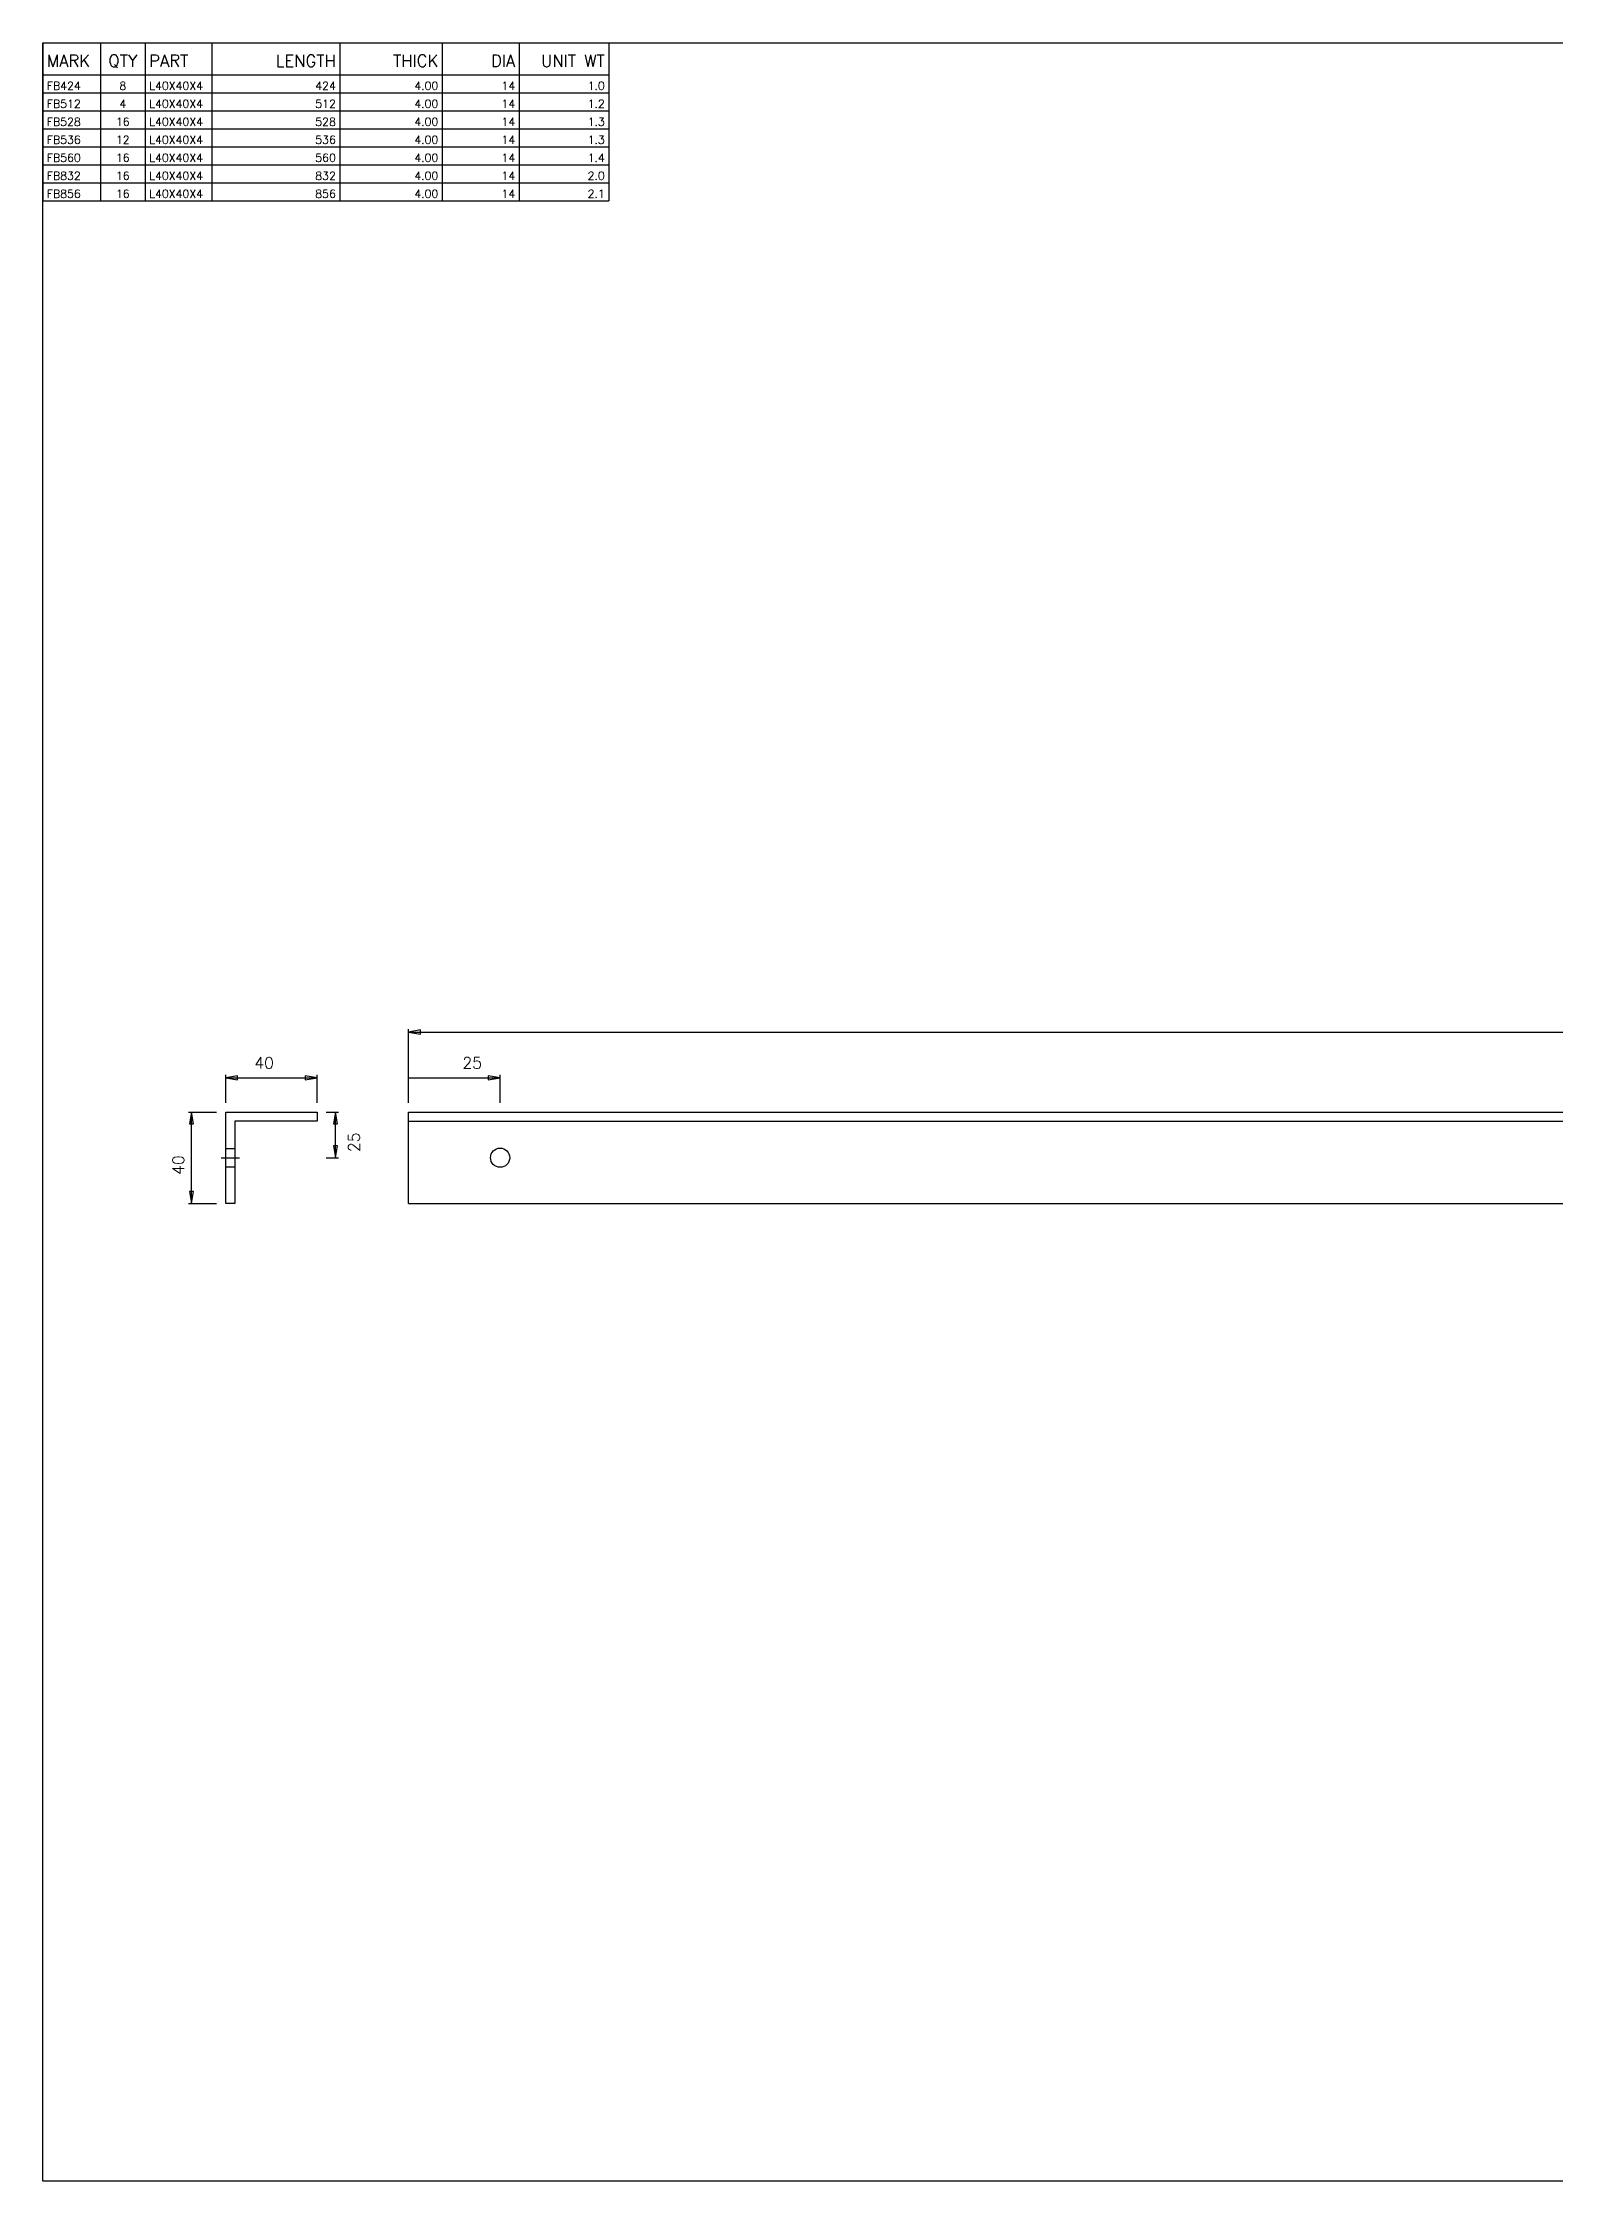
# Model space of a CAD drawing. Extents: x 0 to 420, y 0 to 297.
# Drawn here: x 0 to 210, y 0 to 297 of the extents above; entities that cross this region are included whole.
import ezdxf
from ezdxf.enums import TextEntityAlignment as Align

# ---------------------------------------------------------------- set-up
doc = ezdxf.new("R2010")
doc.units = 0
doc.linetypes.add('CONTIN', pattern=[0])
doc.layers.get('0').update_dxf_attribs({"linetype": 'CONTIN'})
for name, color, linetype in [('1', 7, 'CONTIN'), ('2', 7, 'CONTIN'), ('20', 7, 'CONTIN'), ('22', 7, 'CONTIN'), ('6', 6, 'CONTIN')]:
    doc.layers.add(name, color=color, linetype=linetype)
doc.styles.add('SIMPLEX', font='SIMPLEX')

# ---------------------------------------------------------------- blocks, each defined once
blk = doc.blocks.new('ANGBORDR')
at = {"layer": '22'}
for p, q in [((0, 0), (0, 297)), ((0, 297), (420, 297)), ((420, 0), (0, 0))]:
    blk.add_line(p, q, dxfattribs=at)
blk = doc.blocks.new('ANGPLATE')
at = {"layer": '20'}
for p, q in [((0, 0), (78.59, 0)), ((0, 0), (0, -21.95)), ((0, 0), (0, -21.95)), ((8, 0), (8, -21.95)), ((14.22, 0), (14.22, -21.95)), ((23.47, 0), (23.47, -21.95)), ((41.25, 0), (41.25, -21.95)), ((55.47, 0), (55.47, -21.95)), ((66.14, 0), (66.14, -21.95)), ((66.14, 0), (66.14, -21.95)), ((78.59, 0), (78.59, -21.95)), ((0, -4.44), (78.59, -4.44)), ((0, -6.95), (78.59, -6.95)), ((0, -9.45), (78.59, -9.45)), ((0, -11.95), (78.59, -11.95)), ((0, -14.45), (78.59, -14.45)), ((0, -16.95), (78.59, -16.95)), ((0, -19.45), (78.59, -19.45)), ((0, -21.95), (78.59, -21.95)), ((0, -21.95), (78.59, -21.95))]:
    blk.add_line(p, q, dxfattribs=at)
at = {"layer": '1', "style": 'SIMPLEX'}
for s, height, p in [('MARK', 1.667, (0.56, -3.33)), ('PART', 1.667, (14.78, -3.33)), ('FB424', 1.111, (0.56, -6.53)), ('L40X40X4', 1.111, (14.78, -6.53)), ('FB512', 1.111, (0.56, -9.03)), ('L40X40X4', 1.111, (14.78, -9.03)), ('FB528', 1.111, (0.56, -11.53)), ('L40X40X4', 1.111, (14.78, -11.53)), ('FB536', 1.111, (0.56, -14.03)), ('L40X40X4', 1.111, (14.78, -14.03)), ('FB560', 1.111, (0.56, -16.53)), ('L40X40X4', 1.111, (14.78, -16.53)), ('FB832', 1.111, (0.56, -19.03)), ('FB856', 1.111, (0.56, -21.53)), ('L40X40X4', 1.111, (14.78, -19.03)), ('L40X40X4', 1.111, (14.78, -21.53))]:
    blk.add_text(s, height=height, dxfattribs=at).set_placement(p)
for s, height, p in [('QTY', 1.667, (11.11, -3.33)), ('8', 1.11, (11.11, -6.53)), ('4', 1.11, (11.11, -9.03)), ('16', 1.111, (11.11, -11.53)), ('12', 1.111, (11.11, -14.03)), ('16', 1.111, (11.11, -16.53)), ('16', 1.111, (11.11, -19.03)), ('16', 1.111, (11.11, -21.53))]:
    blk.add_text(s, height=height, dxfattribs=at).set_placement(p, align=Align.CENTER)
for s, height, p in [('LENGTH', 1.667, (40.69, -3.33)), ('THICK', 1.667, (54.92, -3.33)), ('DIA', 1.667, (65.59, -3.33)), ('UNIT WT', 1.667, (78.03, -3.33)), ('424', 1.111, (40.69, -6.53)), ('4.00', 1.111, (54.92, -6.53)), ('14', 1.111, (65.59, -6.53)), ('1.0', 1.111, (78.03, -6.53)), ('512', 1.111, (40.69, -9.03)), ('4.00', 1.111, (54.92, -9.03)), ('14', 1.111, (65.59, -9.03)), ('1.2', 1.111, (78.03, -9.03)), ('528', 1.111, (40.69, -11.53)), ('4.00', 1.111, (54.92, -11.53)), ('14', 1.111, (65.59, -11.53)), ('1.3', 1.111, (78.03, -11.53)), ('536', 1.111, (40.69, -14.03)), ('4.00', 1.111, (54.92, -14.03)), ('14', 1.111, (65.59, -14.03)), ('1.3', 1.111, (78.03, -14.03)), ('560', 1.111, (40.69, -16.53)), ('4.00', 1.111, (54.92, -16.53)), ('14', 1.111, (65.59, -16.53)), ('1.4', 1.111, (78.03, -16.53)), ('832', 1.111, (40.69, -19.03)), ('856', 1.111, (40.69, -21.53)), ('4.00', 1.111, (54.92, -19.03)), ('4.00', 1.111, (54.92, -21.53)), ('14', 1.111, (65.59, -19.03)), ('14', 1.111, (65.59, -21.53)), ('2.0', 1.111, (78.03, -19.03)), ('2.1', 1.111, (78.03, -21.53))]:
    blk.add_text(s, height=height, dxfattribs=at).set_placement(p, align=Align.RIGHT)
blk = doc.blocks.new('ARROW')
at = {"layer": '2'}
for p, q in [((0, 0), (-1.65, 0.28)), ((-1.65, 0.28), (-1.65, -0.28)), ((-1.65, -0.28), (0, 0))]:
    blk.add_line(p, q, dxfattribs=at)
blk = doc.blocks.new('CYAN_CRCL')
at = {"layer": '6'}
blk.add_circle((0, 0), 0.889, dxfattribs=at)
blk = doc.blocks.new('SPHOLE')
at = {"layer": '6', "xscale": 1.5, "yscale": 1.5, "zscale": 1.5}
blk.add_blockref('CYAN_CRCL', (0, 0), dxfattribs=at)
blk = doc.blocks.new('ANGPIECE')
at = {"layer": '1'}
for p, q in [((50.8, 154.85), (50.8, 160.01)), ((50.8, 159.61), (394.6, 159.61)), ((394.6, 154.85), (394.6, 160.01)), ((50.8, 149.77), (50.8, 154.85)), ((50.8, 149.77), (50.8, 154.85)), ((394.6, 149.77), (394.6, 154.85)), ((25.4, 149.77), (25.4, 153.66)), ((25.4, 153.26), (38.1, 153.26)), ((38.1, 149.77), (38.1, 153.66)), ((50.8, 153.26), (63.5, 153.26)), ((63.5, 149.77), (63.5, 153.66)), ((381.9, 149.77), (381.9, 153.66)), ((394.6, 153.26), (381.9, 153.26)), ((20.24, 148.5), (24.13, 148.5)), ((20.64, 135.8), (20.64, 148.5)), ((25.4, 135.8), (25.4, 148.5)), ((25.4, 148.5), (38.1, 148.5)), ((38.1, 148.5), (38.1, 147.23)), ((39.37, 148.5), (41.04, 148.5)), ((40.64, 142.15), (40.64, 148.5)), ((50.8, 148.5), (394.6, 148.5)), ((50.8, 135.8), (50.8, 148.5)), ((394.6, 135.8), (394.6, 148.5)), ((38.1, 147.23), (26.67, 147.23)), ((26.67, 147.23), (26.67, 135.8)), ((50.8, 147.23), (394.6, 147.23)), ((25.4, 143.42), (26.67, 143.42)), ((24.76, 142.15), (27.3, 142.15)), ((25.4, 140.88), (26.67, 140.88)), ((39.37, 142.15), (41.04, 142.15)), ((20.24, 135.8), (24.13, 135.8)), ((26.67, 135.8), (25.4, 135.8)), ((50.8, 135.8), (394.6, 135.8))]:
    blk.add_line(p, q, dxfattribs=at)
for p, rotation in [((50.8, 159.61), 180), ((25.4, 153.26), 180), ((381.9, 153.26), 180), ((20.64, 148.5), 90), ((40.64, 148.5), 90), ((40.64, 142.15), 270), ((20.64, 135.8), 270)]:
    blk.add_blockref('ARROW', p, dxfattribs=dict(at, rotation=rotation))
for name, p in [('ARROW', (394.6, 159.61)), ('ARROW', (38.1, 153.26)), ('ARROW', (63.5, 153.26)), ('SPHOLE', (63.5, 142.15)), ('SPHOLE', (381.9, 142.15))]:
    blk.add_blockref(name, p, dxfattribs=at)
at = {"layer": '1', "style": 'SIMPLEX'}
blk.add_text('40', height=1.587, dxfattribs=at).set_placement((29.37, 154.53))
for s, p in [('25', (44.01, 142.94)), ('40', (19.62, 139.77))]:
    blk.add_text(s, height=1.587, rotation=90, dxfattribs=at).set_placement(p)
at = {"layer": '2', "style": 'SIMPLEX'}
for s, p in [('LENGTH', (217.94, 160.41)), ('25', (58.26, 154.53)), ('25', (381.9, 154.53))]:
    blk.add_text(s, height=1.587, dxfattribs=at).set_placement(p)

msp = doc.modelspace()

# ---------------------------------------------------------------- block references
for name, p in [('ANGPLATE', (0, 297)), ('ANGPIECE', (0, 0))]:
    msp.add_blockref(name, p)
at = {"layer": '1'}
msp.add_blockref('ANGBORDR', (0, 0), dxfattribs=at)

doc.saveas('drawing.dxf')
